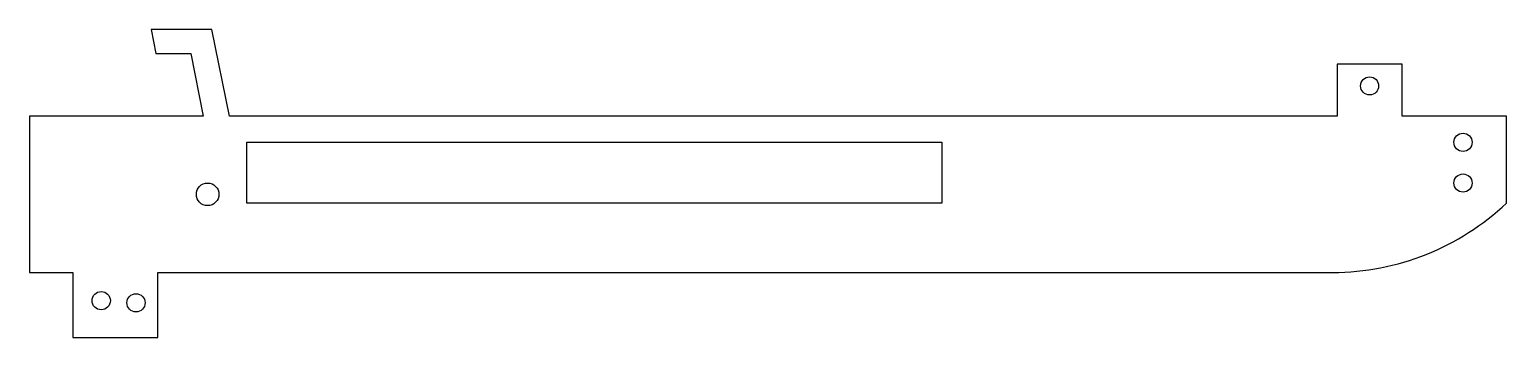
# Model space of a CAD drawing. Header units: millimetres. Extents: x 0 to 340, y -15 to 56.
import ezdxf

# ---------------------------------------------------------------- set-up
doc = ezdxf.new("R2010")
doc.units = ezdxf.units.MM

msp = doc.modelspace()

# ---------------------------------------------------------------- linework, layer by layer
msp.add_lwpolyline([(0, 36), (0, 0), (10, 0), (10, -15), (29.5, -15), (29.5, 0), (300, 0, 0.192582), (340, 16), (340, 36), (316, 36), (316, 48), (301, 48), (301, 36), (46, 36), (42, 56), (28, 56), (29.1, 50.5), (37.1, 50.5), (40, 36)], format="xyb", close=True)
msp.add_lwpolyline([(50, 16), (50, 30), (210, 30), (210, 16)], close=True)
for centre, radius in [((308.5, 43), 2.08), ((330, 30), 2.1), ((41, 18), 2.6), ((330, 20.6), 2.1), ((16.5, -6.5), 2.1), ((24.5, -7), 2.1)]:
    msp.add_circle(centre, radius)

doc.saveas('drawing.dxf')
